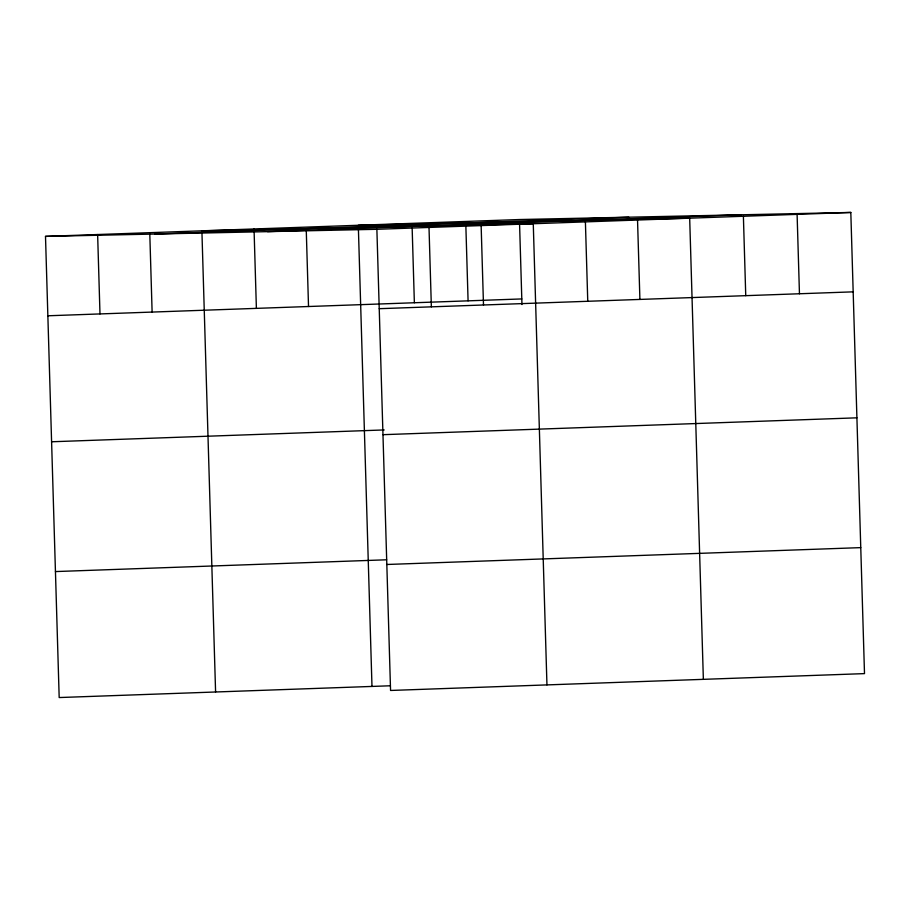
<?xml version="1.0" encoding="UTF-8"?>
<svg xmlns="http://www.w3.org/2000/svg" width="910" height="910" viewBox="0 0 910 910"><rect width="100%" height="100%" fill="white"/><g stroke="black" fill="none" stroke-linecap="round" stroke-linejoin="round"><path stroke-width="1.36" d="M45.5 236.384L519.439 219.537L850.816 212.451L864.5 673.616L390.561 690.462L376.876 229.297L45.5 236.384L59.184 697.549L390.367 685.776M154.848 234.052L628.799 217.194M267.517 231.64L741.457 214.783M376.876 229.297L850.816 212.451M47.855 315.781L521.794 298.935M379.231 308.695L853.17 291.848M51.597 441.771L384.191 429.941M382.974 434.684L856.913 417.826M55.453 571.571L386.625 559.786M386.818 564.484L860.758 547.627M358.301 225.259L689.678 218.173L703.362 679.338M797.103 214.362L799.458 293.759M743.39 216.273L745.745 295.67M637.535 220.027L639.901 299.424M585.403 221.881L587.758 301.278M546.955 684.9L533.271 223.735L201.895 230.821L215.59 691.987M519.564 223.792L521.965 304.531M481.14 225.589L483.494 304.986M465.852 225.691L468.081 300.846M429.008 227.443L431.363 306.841M412.139 227.602L414.368 302.746M358.426 229.513L371.985 686.424M306.295 231.368L308.524 306.511M254.038 228.967L256.392 308.365M149.763 232.676L152.118 312.073M97.632 234.53L99.986 313.927"/></g></svg>
